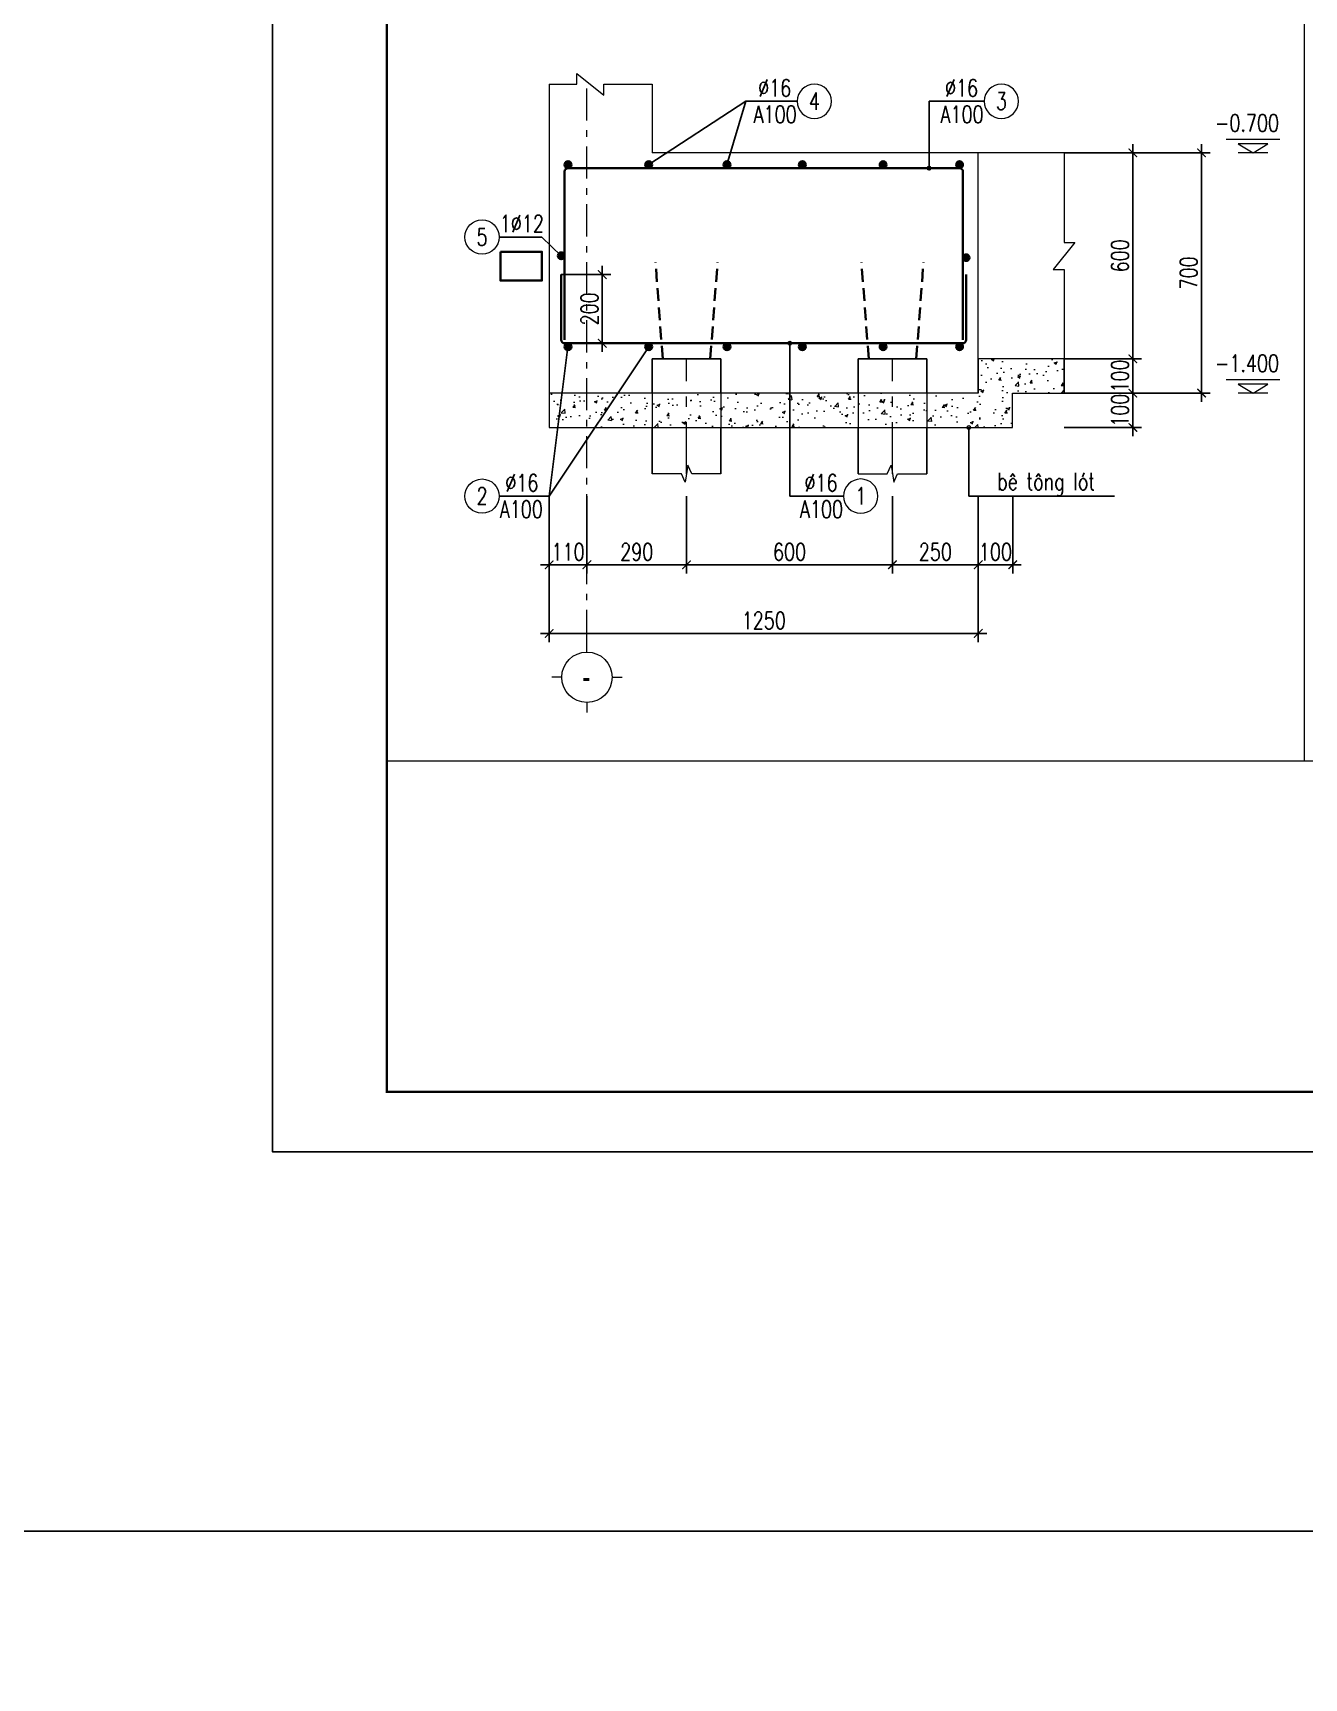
# Model space of a CAD drawing. Extents: x -2098986 to 943, y -1296280 to 73591.
# Drawn here: x -1674621 to -1659811, y -1092187 to -1073019 of the extents above; entities that cross this region are included whole.
import ezdxf
from ezdxf.enums import TextEntityAlignment as Align

# ---------------------------------------------------------------- set-up
doc = ezdxf.new("R2010")
doc.units = 0
doc.header["$LTSCALE"] = 150
doc.header["$PDMODE"] = 35
doc.linetypes.add('_Tim', pattern=[9, 5, -1.5, 1, -1.5])
doc.linetypes.add('HIDDEN', pattern=[0.375, 0.25, -0.125])
doc.layers.get('0').update_dxf_attribs({"lineweight": 18})
doc.layers.get('Defpoints').update_dxf_attribs({"lineweight": 18})
for name, color, linetype, lineweight in [('05.Text', 253, 'Continuous', 18), ('11.Khung bo', 32, 'Continuous', 50), ('12.Khung', 36, 'Continuous', 25), ('KCVN-THAY', 7, 'Continuous', 25), ('LS-DIM', 251, 'Continuous', 13), ('LS-HATCH', 147, 'Continuous', 9), ('LS-TEXT', 60, 'Continuous', 20), ('LS-THAY', 7, 'Continuous', 20), ('LS-THEP', 3, 'Continuous', 35), ('LS-TRUC', 108, '_Tim', 9)]:
    doc.layers.add(name, color=color, linetype=linetype, lineweight=lineweight)
doc.layers.add('DIM', color=1, linetype='Continuous')
doc.layers.add('LS-COC', color=11, linetype='Continuous')
doc.layers.add('Tpl_Bound', color=1, linetype='Continuous', plot=False)
doc.styles.add('chu ghi chu', font='vntimeh.shx', dxfattribs={"width": 0.7})
doc.styles.add('KCVN-LEADER', font='vnromadi.shx', dxfattribs={"width": 0.7, "height": 4})
doc.styles.add('romans.shx', font='romans.shx', dxfattribs={"width": 0.75, "bigfont": 'vns.shx'})
doc.styles.add('vnsimpli', font='vnsimli.shx', dxfattribs={"width": 0.75})
doc.dimstyles.new('D25', dxfattribs={"dimscale": 0, "dimtxt": 200, "dimasz": 100, "dimexe": 100, "dimexo": 0, "dimgap": 50, "dimtad": 1, "dimdec": 0, "dimlfac": 0.25, "dimdsep": 46, "dimtxsty": 'vnsimpli', "dimblk1": 'ARCHTICK', "dimblk2": 'ARCHTICK', "dimsah": 1, "dimcen": 0, "dimdle": 100, "dimclrd": 256, "dimclre": 256, "dimclrt": 60, "dimadec": 0, "dimazin": 0, "dimtfac": 0.004, "dimtdec": 0, "dimtix": 1, "dimtmove": 2, "dimatfit": 3, "dimldrblk": 'ARCHTICK', "dimfxl": 1, "dimtolj": 1, "dimarcsym": 0})
doc.dimstyles.new('LS.GHI CHU', dxfattribs={"dimtxt": 200, "dimasz": 120, "dimexe": 120, "dimexo": 120, "dimgap": 80, "dimtad": 1, "dimdec": 0, "dimzin": 0, "dimdsep": 46, "dimtxsty": 'romans.shx', "dimblk": 'ARCHTICK', "dimcen": 0.09, "dimdle": 120, "dimclrd": 256, "dimclre": 8, "dimclrt": 7, "dimadec": 0, "dimazin": 0, "dimtfac": 1, "dimtdec": 0, "dimtofl": 0, "dimtmove": 0, "dimatfit": 3, "dimldrblk": 'ARCHTICK', "dimfxl": 1, "dimtolj": 1, "dimtzin": 0, "dimarcsym": 0})

# ---------------------------------------------------------------- blocks, each defined once
blk = doc.blocks.new('*U4')
at = {"layer": 'KCVN-THAY', "color": 140}
blk.add_lwpolyline([(214871.76, 86966.68), (215381.8, 86966.68), (215381.8, 86579.68), (214871.76, 86579.68)], close=True, dxfattribs=at)
blk = doc.blocks.new('100')
at = {"layer": '11.Khung bo', "const_width": 26.7}
blk.add_lwpolyline([(1860913, -945240), (1860913, -916940), (1896063, -916940), (1896063, -945240)], close=True, dxfattribs=at)
blk.add_lwpolyline([(1860913, -945240), (1860913, -916940), (1896063, -916940), (1896063, -945240)], close=True, dxfattribs=at)
blk.add_lwpolyline([(1860913, -945240), (1860913, -916940), (1896063, -916940), (1896063, -945240)], close=True, dxfattribs=at)
at = {"layer": '12.Khung'}
blk.add_lwpolyline([(1901579, -945940), (1901579, -916240), (1859580, -916240), (1859580, -945940)], close=True, dxfattribs=at)
blk.add_lwpolyline([(1901579, -945940), (1901579, -916240), (1859580, -916240), (1859580, -945940)], close=True, dxfattribs=at)
blk.add_lwpolyline([(1901579, -945940), (1901579, -916240), (1859580, -916240), (1859580, -945940)], close=True, dxfattribs=at)
blk = doc.blocks.new('A$C6AA05690')
at = {"layer": 'LS-COC'}
for p, q in [((26, 403.1), (26, 303.1)), ((26, 403.1), (226, 403.1)), ((226, 403.1), (226, 303.1)), ((26, 203.1), (26, 68.2)), ((226, 203.1), (226, 68.2))]:
    blk.add_line(p, q, dxfattribs=at)
at = {"layer": 'LS-DIM', "ltscale": 0.05}
for p, q in [((26, 303.1), (26, 203.1)), ((226, 303.1), (226, 203.1))]:
    blk.add_line(p, q, dxfattribs=at)
at = {"layer": 'LS-DIM'}
blk.add_lwpolyline([(26, 68.2), (111, 68.2), (122.1, 93.2), (129.9, 43.2), (141, 68.2), (226, 68.2)], dxfattribs=at)
at = {"layer": 'LS-THEP', "linetype": 'HIDDEN'}
for p, q in [((56.7, 403.1), (35.8, 684)), ((195.4, 403.1), (216.3, 684))]:
    blk.add_line(p, q, dxfattribs=at)
at = {"layer": 'LS-TRUC', "ltscale": 0.2}
blk.add_line((126, 68.2), (126, 403.1), dxfattribs=at)
blk = doc.blocks.new('THEP DAM')
at = {"layer": 'LS-THEP'}
for p, q in [((-0.6, 0), (0.6, 0)), ((-0.42, 0.42), (0.42, -0.42)), ((-0.42, -0.42), (0.42, 0.42)), ((0, 0.6), (0, -0.6))]:
    blk.add_line(p, q, dxfattribs=at)
blk.add_circle((0, 0), 0.6, dxfattribs=at)
blk = doc.blocks.new('_ArchTick')
at = {"layer": 'DIM', "color": 0, "const_width": 0.15}
blk.add_lwpolyline([(-0.5, -0.5), (0.5, 0.5)], dxfattribs=at)
blk = doc.blocks.new('*D944')
at = {"layer": 'Defpoints', "color": 0, "transparency": 16777216}
for p in [(-1668467, -1075835), (-1667987, -1075835), (-1668263, -1076635)]:
    blk.add_point(p, dxfattribs=at)
at = {"layer": 'LS-DIM', "lineweight": -2, "transparency": 16777216}
for p, q in [((-1668467, -1075835), (-1667887, -1075835)), ((-1667987, -1076735), (-1667987, -1075735)), ((-1668263, -1076635), (-1667887, -1076635))]:
    blk.add_line(p, q, dxfattribs=at)
at = {"layer": 'LS-DIM', "lineweight": -2, "transparency": 16777216, "xscale": 100, "yscale": 100, "zscale": 100}
for p, rotation in [((-1667987, -1075835), 90), ((-1667987, -1076635), 270)]:
    blk.add_blockref('_ArchTick', p, dxfattribs=dict(at, rotation=rotation))
at = {"layer": 'LS-DIM', "color": 60, "transparency": 16777216, "insert": (-1668137, -1076235), "char_height": 200, "attachment_point": 5, "rotation": 90, "style": 'vnsimpli'}
blk.add_mtext('\\A1;200', dxfattribs=at)
blk = doc.blocks.new('cotthep')
at = {"layer": 'LS-THAY'}
blk.add_circle((-250, 0), 250, dxfattribs=at)
at = {"layer": 'LS-TEXT', "style": 'vnsimpli', "width": 0.75}
for tag, p in [('24`25', (446, 69)), ('10', (-250, -123)), ('A200', (440, -316))]:
    blk.add_attdef(tag, text='', height=250, dxfattribs=at).set_placement(p, align=Align.CENTER)
blk = doc.blocks.new('*D945')
at = {"layer": 'Defpoints', "color": 0, "transparency": 16777216}
for p in [(-1668166, -1078418), (-1667006, -1078418), (-1667006, -1079216)]:
    blk.add_point(p, dxfattribs=at)
at = {"layer": 'LS-DIM', "lineweight": -2, "transparency": 16777216}
for p, q in [((-1668166, -1078418), (-1668166, -1079316)), ((-1667006, -1078418), (-1667006, -1079316)), ((-1668266, -1079216), (-1666906, -1079216))]:
    blk.add_line(p, q, dxfattribs=at)
at = {"layer": 'LS-DIM', "lineweight": -2, "transparency": 16777216, "xscale": 100, "yscale": 100, "zscale": 100, "rotation": 180}
blk.add_blockref('_ArchTick', (-1668166, -1079216), dxfattribs=at)
at = {"layer": 'LS-DIM', "lineweight": -2, "transparency": 16777216, "xscale": 100, "yscale": 100, "zscale": 100}
blk.add_blockref('_ArchTick', (-1667006, -1079216), dxfattribs=at)
at = {"layer": 'LS-DIM', "color": 60, "transparency": 16777216, "insert": (-1667586, -1079066), "char_height": 200, "attachment_point": 5, "style": 'vnsimpli'}
blk.add_mtext('\\A1;290', dxfattribs=at)
blk = doc.blocks.new('*D946')
at = {"layer": 'Defpoints', "color": 0, "transparency": 16777216}
for p in [(-1668606, -1078418), (-1663607, -1078418), (-1663607, -1080016)]:
    blk.add_point(p, dxfattribs=at)
at = {"layer": 'LS-DIM', "lineweight": -2, "transparency": 16777216}
for p, q in [((-1668606, -1078418), (-1668606, -1080116)), ((-1663607, -1078418), (-1663607, -1080116)), ((-1668706, -1080016), (-1663507, -1080016))]:
    blk.add_line(p, q, dxfattribs=at)
at = {"layer": 'LS-DIM', "lineweight": -2, "transparency": 16777216, "xscale": 100, "yscale": 100, "zscale": 100, "rotation": 180}
blk.add_blockref('_ArchTick', (-1668606, -1080016), dxfattribs=at)
at = {"layer": 'LS-DIM', "lineweight": -2, "transparency": 16777216, "xscale": 100, "yscale": 100, "zscale": 100}
blk.add_blockref('_ArchTick', (-1663607, -1080016), dxfattribs=at)
at = {"layer": 'LS-DIM', "color": 60, "transparency": 16777216, "insert": (-1666106, -1079866), "char_height": 200, "attachment_point": 5, "style": 'vnsimpli'}
blk.add_mtext('\\A1;1250', dxfattribs=at)
blk = doc.blocks.new('*D947')
at = {"layer": 'Defpoints', "color": 0, "transparency": 16777216}
for p in [(-1664607, -1078418), (-1663607, -1078418), (-1663607, -1079216)]:
    blk.add_point(p, dxfattribs=at)
at = {"layer": 'LS-DIM', "lineweight": -2, "transparency": 16777216}
for p, q in [((-1664607, -1078418), (-1664607, -1079316)), ((-1663607, -1078418), (-1663607, -1079316)), ((-1664707, -1079216), (-1663507, -1079216))]:
    blk.add_line(p, q, dxfattribs=at)
at = {"layer": 'LS-DIM', "lineweight": -2, "transparency": 16777216, "xscale": 100, "yscale": 100, "zscale": 100, "rotation": 180}
blk.add_blockref('_ArchTick', (-1664607, -1079216), dxfattribs=at)
at = {"layer": 'LS-DIM', "lineweight": -2, "transparency": 16777216, "xscale": 100, "yscale": 100, "zscale": 100}
blk.add_blockref('_ArchTick', (-1663607, -1079216), dxfattribs=at)
at = {"layer": 'LS-DIM', "color": 60, "transparency": 16777216, "insert": (-1664107, -1079066), "char_height": 200, "attachment_point": 5, "style": 'vnsimpli'}
blk.add_mtext('\\A1;250', dxfattribs=at)
blk = doc.blocks.new('*D948')
at = {"layer": 'Defpoints', "color": 0, "transparency": 16777216}
for p in [(-1667006, -1078418), (-1664607, -1078418), (-1667006, -1079216)]:
    blk.add_point(p, dxfattribs=at)
at = {"layer": 'LS-DIM', "lineweight": -2, "transparency": 16777216}
for p, q in [((-1667006, -1078418), (-1667006, -1079316)), ((-1664607, -1078418), (-1664607, -1079316)), ((-1664507, -1079216), (-1667106, -1079216))]:
    blk.add_line(p, q, dxfattribs=at)
at = {"layer": 'LS-DIM', "lineweight": -2, "transparency": 16777216, "xscale": 100, "yscale": 100, "zscale": 100, "rotation": 180}
blk.add_blockref('_ArchTick', (-1667006, -1079216), dxfattribs=at)
at = {"layer": 'LS-DIM', "lineweight": -2, "transparency": 16777216, "xscale": 100, "yscale": 100, "zscale": 100}
blk.add_blockref('_ArchTick', (-1664607, -1079216), dxfattribs=at)
at = {"layer": 'LS-DIM', "color": 60, "transparency": 16777216, "insert": (-1665806, -1079066), "char_height": 200, "attachment_point": 5, "style": 'vnsimpli'}
blk.add_mtext('\\A1;600', dxfattribs=at)
blk = doc.blocks.new('*D949')
at = {"layer": 'Defpoints', "color": 0, "transparency": 16777216}
for p in [(-1663607, -1078418), (-1663206, -1078418), (-1663206, -1079216)]:
    blk.add_point(p, dxfattribs=at)
at = {"layer": 'LS-DIM', "lineweight": -2, "transparency": 16777216}
for p, q in [((-1663607, -1078418), (-1663607, -1079316)), ((-1663206, -1078418), (-1663206, -1079316)), ((-1663607, -1079216), (-1663707, -1079216)), ((-1663607, -1079216), (-1663206, -1079216)), ((-1663206, -1079216), (-1663106, -1079216))]:
    blk.add_line(p, q, dxfattribs=at)
at = {"layer": 'LS-DIM', "lineweight": -2, "transparency": 16777216, "xscale": 100, "yscale": 100, "zscale": 100}
blk.add_blockref('_ArchTick', (-1663607, -1079216), dxfattribs=at)
at = {"layer": 'LS-DIM', "lineweight": -2, "transparency": 16777216, "xscale": 100, "yscale": 100, "zscale": 100, "rotation": 180}
blk.add_blockref('_ArchTick', (-1663206, -1079216), dxfattribs=at)
at = {"layer": 'LS-DIM', "color": 60, "transparency": 16777216, "insert": (-1663407, -1079066), "char_height": 200, "attachment_point": 5, "style": 'vnsimpli'}
blk.add_mtext('\\A1;100', dxfattribs=at)
blk = doc.blocks.new('*D950')
at = {"layer": 'Defpoints', "color": 0, "transparency": 16777216}
for p in [(-1668606, -1078418), (-1668166, -1078418), (-1668166, -1079216)]:
    blk.add_point(p, dxfattribs=at)
at = {"layer": 'LS-DIM', "lineweight": -2, "transparency": 16777216}
for p, q in [((-1668606, -1078418), (-1668606, -1079316)), ((-1668166, -1078418), (-1668166, -1079316)), ((-1668706, -1079216), (-1668066, -1079216))]:
    blk.add_line(p, q, dxfattribs=at)
at = {"layer": 'LS-DIM', "lineweight": -2, "transparency": 16777216, "xscale": 100, "yscale": 100, "zscale": 100, "rotation": 180}
blk.add_blockref('_ArchTick', (-1668606, -1079216), dxfattribs=at)
at = {"layer": 'LS-DIM', "lineweight": -2, "transparency": 16777216, "xscale": 100, "yscale": 100, "zscale": 100}
blk.add_blockref('_ArchTick', (-1668166, -1079216), dxfattribs=at)
at = {"layer": 'LS-DIM', "color": 60, "transparency": 16777216, "insert": (-1668386, -1079066), "char_height": 200, "attachment_point": 5, "style": 'vnsimpli'}
blk.add_mtext('\\A1;110', dxfattribs=at)
blk = doc.blocks.new('*D951')
at = {"layer": 'Defpoints', "color": 0, "transparency": 16777216}
for p in [(-1662606, -1074416), (-1662606, -1076817), (-1661806, -1076817)]:
    blk.add_point(p, dxfattribs=at)
at = {"layer": 'LS-DIM', "lineweight": -2, "transparency": 16777216}
for p, q in [((-1661806, -1074316), (-1661806, -1076917)), ((-1662606, -1074416), (-1661706, -1074416)), ((-1662606, -1076817), (-1661706, -1076817))]:
    blk.add_line(p, q, dxfattribs=at)
at = {"layer": 'LS-DIM', "lineweight": -2, "transparency": 16777216, "xscale": 100, "yscale": 100, "zscale": 100}
for p, rotation in [((-1661806, -1074416), 90), ((-1661806, -1076817), 270)]:
    blk.add_blockref('_ArchTick', p, dxfattribs=dict(at, rotation=rotation))
at = {"layer": 'LS-DIM', "color": 60, "transparency": 16777216, "insert": (-1661956, -1075617), "char_height": 200, "attachment_point": 5, "rotation": 90, "style": 'vnsimpli'}
blk.add_mtext('\\A1;600', dxfattribs=at)
blk = doc.blocks.new('*D952')
at = {"layer": 'Defpoints', "color": 0, "transparency": 16777216}
for p in [(-1662606, -1076817), (-1662606, -1077216), (-1661806, -1077216)]:
    blk.add_point(p, dxfattribs=at)
at = {"layer": 'LS-DIM', "lineweight": -2, "transparency": 16777216}
for p, q in [((-1662606, -1076817), (-1661706, -1076817)), ((-1661806, -1076817), (-1661806, -1076717)), ((-1661806, -1076817), (-1661806, -1077216)), ((-1662606, -1077216), (-1661706, -1077216)), ((-1661806, -1077216), (-1661806, -1077316))]:
    blk.add_line(p, q, dxfattribs=at)
at = {"layer": 'LS-DIM', "lineweight": -2, "transparency": 16777216, "xscale": 100, "yscale": 100, "zscale": 100}
for p, rotation in [((-1661806, -1076817), 270), ((-1661806, -1077216), 90)]:
    blk.add_blockref('_ArchTick', p, dxfattribs=dict(at, rotation=rotation))
at = {"layer": 'LS-DIM', "color": 60, "transparency": 16777216, "insert": (-1661956, -1077017), "char_height": 200, "attachment_point": 5, "rotation": 90, "style": 'vnsimpli'}
blk.add_mtext('\\A1;100', dxfattribs=at)
blk = doc.blocks.new('*D953')
at = {"layer": 'Defpoints', "color": 0, "transparency": 16777216}
for p in [(-1662606, -1077216), (-1662606, -1077616), (-1661806, -1077616)]:
    blk.add_point(p, dxfattribs=at)
at = {"layer": 'LS-DIM', "lineweight": -2, "transparency": 16777216}
for p, q in [((-1662606, -1077216), (-1661706, -1077216)), ((-1661806, -1077216), (-1661806, -1077116)), ((-1661806, -1077216), (-1661806, -1077616)), ((-1662606, -1077616), (-1661706, -1077616)), ((-1661806, -1077616), (-1661806, -1077716))]:
    blk.add_line(p, q, dxfattribs=at)
at = {"layer": 'LS-DIM', "lineweight": -2, "transparency": 16777216, "xscale": 100, "yscale": 100, "zscale": 100}
for p, rotation in [((-1661806, -1077216), 270), ((-1661806, -1077616), 90)]:
    blk.add_blockref('_ArchTick', p, dxfattribs=dict(at, rotation=rotation))
at = {"layer": 'LS-DIM', "color": 60, "transparency": 16777216, "insert": (-1661956, -1077416), "char_height": 200, "attachment_point": 5, "rotation": 90, "style": 'vnsimpli'}
blk.add_mtext('\\A1;100', dxfattribs=at)
blk = doc.blocks.new('*D954')
at = {"layer": 'Defpoints', "color": 0, "transparency": 16777216}
for p in [(-1662606, -1074416), (-1662606, -1077216), (-1661006, -1077216)]:
    blk.add_point(p, dxfattribs=at)
at = {"layer": 'LS-DIM', "lineweight": -2, "transparency": 16777216}
for p, q in [((-1661006, -1074316), (-1661006, -1077316)), ((-1662606, -1074416), (-1660906, -1074416)), ((-1662606, -1077216), (-1660906, -1077216))]:
    blk.add_line(p, q, dxfattribs=at)
at = {"layer": 'LS-DIM', "lineweight": -2, "transparency": 16777216, "xscale": 100, "yscale": 100, "zscale": 100}
for p, rotation in [((-1661006, -1074416), 90), ((-1661006, -1077216), 270)]:
    blk.add_blockref('_ArchTick', p, dxfattribs=dict(at, rotation=rotation))
at = {"layer": 'LS-DIM', "color": 60, "transparency": 16777216, "insert": (-1661156, -1075816), "char_height": 200, "attachment_point": 5, "rotation": 90, "style": 'vnsimpli'}
blk.add_mtext('\\A1;700', dxfattribs=at)
blk = doc.blocks.new('nhieu cot')
at = {"layer": 'LS-DIM', "linetype": 'Continuous'}
for p, q in [((605, 194), (-173, 194)), ((432, 130), (0, 130)), ((0, 130), (216, 0)), ((432, 0), (0, 0)), ((216, 0), (432, 130))]:
    blk.add_line(p, q, dxfattribs=at)
blk.add_solid([(216, 0), (216, 130), (0, 130), (216, 0)], dxfattribs=at)
at = {"color": 31, "linetype": 'Continuous', "style": 'chu ghi chu', "width": 0.7}
for tag, p in [('COT3', (-73, 1058)), ('COT2', (-73, 684)), ('COT1', (-73, 309))]:
    blk.add_attdef(tag, p, '', height=250, dxfattribs=at)
blk = doc.blocks.new('A$C0F04115F')
at = {"layer": 'LS-THAY'}
for p, q in [((-380, 380), (-380, 530)), ((-760, 0), (-910, 0)), ((0, 0), (150, 0)), ((-380, -380), (-380, -530))]:
    blk.add_line(p, q, dxfattribs=at)
blk.add_circle((-380, 0), 380, dxfattribs=at)

msp = doc.modelspace()

# ---------------------------------------------------------------- hatches: boundary and pattern name
at = {"layer": 'LS-HATCH'}
h = msp.add_hatch(dxfattribs=at)
h.set_pattern_fill('AR-CONC', color=256, scale=2, style=0)
h.set_pattern_definition([(50, (-1419935.6, -266766.8), (364.36934, -31.87817), [38.1, -419.1]), (355, (-1419935.6, -266766.8), (-70.48565, 382.11329), [30.48, -335.28]), (100.451, (-1419905.22, -266769.46), (293.885, 350.23338), [32.38, -356.18]), (46.1842, (-1419935.6, -266665.2), (542.15808, -84.08466), [57.15, -628.65]), (96.6356, (-1419890.4, -266672.2), (474.80847, 494.8511), [48.57, -534.27]), (351.184, (-1419935.6, -266665.2), (474.8092, 494.85024), [45.72, -502.92]), (21, (-1419884.8, -266690.6), (303.22976, -204.53104), [38.1, -419.1]), (326, (-1419884.8, -266690.6), (123.60406, 368.37593), [30.48, -335.28]), (71.4514, (-1419859.52, -266707.65), (426.83298, 163.84572), [32.38, -356.18]), (37.5, (-1419935.59, -266766.8), (6.177207, 169.110078), [0, -331.216, 0, -340.36, 0, -336.55]), (7.5, (-1419935.59, -266766.8), (133.639325, 200.36115), [0, -194.056, 0, -323.596, 0, -128.27]), (327.5, (-1420048.87, -266766.8), (271.18119, -11.457488), [0, -127, 0, -396.24, 0, -525.78]), (317.5, (-1420099.67, -266766.8), (296.25836, 50.85298), [0, -165.1, 0, -263.144, 0, -373.38])])
h.paths.add_polyline_path([(-1663206.4, -1077216.5), (-1662606.4, -1077216.5), (-1662606.4, -1076815.6), (-1663606.5, -1076815.6), (-1663606.5, -1077216.5), (-1668006.3, -1077216.5), (-1668006.3, -1077216.5), (-1668606.3, -1077216.5), (-1668606.3, -1077216.5), (-1668606.3, -1077216.5), (-1668606.3, -1077616.5), (-1663206.4, -1077616.5)])

# ---------------------------------------------------------------- linework, layer by layer
at = {"layer": 'LS-DIM'}
for points in [[(-1668606.3, -1073617.1), (-1668285.7, -1073617.1), (-1668285.7, -1073491.1), (-1667970.4, -1073743.4), (-1667970.4, -1073617.1), (-1667406.3, -1073617.1)], [(-1662606.3, -1074416.5), (-1662606.5, -1075459.5), (-1662480.4, -1075459.5), (-1662732.6, -1075774.8), (-1662606.5, -1075774.8), (-1662606.4, -1077217.6)]]:
    msp.add_lwpolyline(points, dxfattribs=at)
msp.add_lwpolyline([(-1663206.4, -1077216.5), (-1662606.4, -1077216.5), (-1662606.4, -1076815.6), (-1663606.5, -1076815.6), (-1663606.5, -1077216.5), (-1668006.3, -1077216.5), (-1668006.3, -1077216.5), (-1668606.3, -1077216.5), (-1668606.3, -1077216.5), (-1668606.3, -1077216.5), (-1668606.3, -1077616.5), (-1663206.4, -1077616.5)], close=True, dxfattribs=at)
at = {"layer": 'LS-THAY'}
for p, q in [((-1668606.3, -1073617.1), (-1668606.3, -1074416.5)), ((-1667406.3, -1073617.1), (-1667406.3, -1074416.5)), ((-1668606.3, -1074416.5), (-1668606.3, -1077216.5)), ((-1662606.3, -1074416.5), (-1667406.3, -1074416.5)), ((-1663606.5, -1077216.5), (-1663606.5, -1074416.3)), ((-1635346.5, -1081505.5), (-1670496.5, -1081505.5))]:
    msp.add_line(p, q, dxfattribs=at)
at = {"layer": 'LS-THAY', "color": 140}
for points in [[(-1855203.6, -1051773.5), (-1290965.2, -1051773), (-1290965, -1090473.8), (-1855203.4, -1090474.3)], [(-1855203.6, -1090474.3), (-1290965.2, -1090473.8), (-1290965, -1141478.4), (-1855203.4, -1141478.9)]]:
    msp.add_lwpolyline(points, close=True, dxfattribs=at)
at = {"layer": 'LS-THAY'}
msp.add_lwpolyline([(-1670496.5, -1057055.5), (-1659811.2, -1057055.5), (-1659811.2, -1081505.5), (-1670496.5, -1081505.5)], close=True, dxfattribs=at)
msp.add_lwpolyline([(-1662606.4, -1076815.6), (-1663606.5, -1076815.6), (-1663606.5, -1077216.5), (-1668606.3, -1077216.5), (-1668606.3, -1077616.5), (-1663206.4, -1077616.5), (-1663206.4, -1077216.5), (-1662606.4, -1077216.5)], dxfattribs=at)
at = {"layer": 'LS-THEP'}
for points in [[(-1668426.3, -1076595.4), (-1668426.3, -1074634.9, -0.4142136), (-1668386.3, -1074594.9), (-1663825.3, -1074594.9, -0.4142136), (-1663785.3, -1074634.9), (-1663785.3, -1076595.4)], [(-1668467.4, -1075835.4), (-1668467.4, -1076595.4, 0.4142136), (-1668427.4, -1076635.4), (-1663787.2, -1076635.4, 0.4142136), (-1663747.2, -1076595.4), (-1663747.2, -1075835.4)]]:
    msp.add_lwpolyline(points, format="xyb", dxfattribs=at)
msp.add_lwpolyline([(-1669174, -1075569.5), (-1668691, -1075569.5), (-1668691, -1075905.1), (-1669174, -1075905.1)], close=True, dxfattribs=at)
at = {"layer": 'LS-TRUC', "ltscale": 0.5}
msp.add_line((-1668166.3, -1080116.5), (-1668166.3, -1073586.6), dxfattribs=at)
at = {"layer": 'Tpl_Bound', "color": 1}
msp.add_lwpolyline([(-1671829.9, -1086055.5), (-1671829.9, -1056355.5), (-1629829.9, -1056355.5), (-1629829.9, -1086055.5)], close=True, dxfattribs=at)

# ---------------------------------------------------------------- block references
at = {"layer": '05.Text', "xscale": 1.000009185772931, "yscale": 1.000009185772931, "zscale": 1.000009185772931}
msp.add_blockref('100', (-3531426.6, -140107), dxfattribs=at)
at = {"layer": 'Defpoints', "xscale": 100, "yscale": 100, "zscale": 100}
msp.add_blockref('*U4', (-23163340.6, -9748442.8), dxfattribs=at)
at = {"layer": 'LS-DIM'}
ref = msp.add_blockref('nhieu cot', (-1660579.1, -1074416.5), dxfattribs=dict(at, xscale=0.7999999998137355, yscale=0.7999999998137355, zscale=0.7999999998137355))
ref.add_attrib('COT1', '-0.700', dxfattribs={"layer": 'LS-TEXT', "linetype": 'Continuous', "height": 200, "style": 'vnsimpli', "width": 0.75}).set_placement((-1660475.9, -1074168.9), align=Align.CENTER)
at = {"layer": 'LS-DIM', "yscale": 4, "zscale": 4}
for p, xscale in [((-1666501.9, -1078428.2), -4), ((-1665110.7, -1078428.2), 4)]:
    msp.add_blockref('A$C6AA05690', p, dxfattribs=dict(at, xscale=xscale))
at = {"layer": 'LS-DIM'}
ref = msp.add_blockref('nhieu cot', (-1660579.1, -1077215.7), dxfattribs=dict(at, xscale=0.7999999998137355, yscale=0.7999999998137355, zscale=0.7999999998137355))
ref.add_attrib('COT1', '-1.400', dxfattribs={"layer": 'LS-TEXT', "linetype": 'Continuous', "height": 200, "style": 'vnsimpli', "width": 0.75}).set_placement((-1660475.9, -1076968.2), align=Align.CENTER)
at = {"layer": 'LS-THAY'}
ref = msp.add_blockref('cotthep', (-1665715.8, -1073815.9), dxfattribs=dict(at, xscale=-0.7999999998137355, yscale=0.7999999998137355, zscale=0.7999999998137355))
ref.add_attrib('10', '4', dxfattribs={"layer": 'LS-TEXT', "height": 200, "style": 'vnsimpli', "width": 0.75}).set_placement((-1665515.8, -1073914.5), align=Align.CENTER)
ref.add_attrib('24`25', '`16', dxfattribs={"layer": 'LS-TEXT', "height": 200, "style": 'vnsimpli', "width": 0.75}).set_placement((-1665979.2, -1073760.5), align=Align.CENTER)
ref.add_attrib('A200', 'A100', dxfattribs={"layer": 'LS-TEXT', "height": 200, "style": 'vnsimpli', "width": 0.75}).set_placement((-1665973.1, -1074068.4), align=Align.CENTER)
ref = msp.add_blockref('cotthep', (-1663538.1, -1073816.5), dxfattribs=dict(at, xscale=-0.7999999998137355, yscale=0.7999999998137355, zscale=0.8))
ref.add_attrib('10', '3', dxfattribs={"layer": 'LS-TEXT', "height": 200, "style": 'vnsimpli', "width": 0.75}).set_placement((-1663338.1, -1073915.1), align=Align.CENTER)
ref.add_attrib('24`25', '`16', dxfattribs={"layer": 'LS-TEXT', "height": 200, "style": 'vnsimpli', "width": 0.75}).set_placement((-1663801.6, -1073761.1), align=Align.CENTER)
ref.add_attrib('A200', 'A100', dxfattribs={"layer": 'LS-TEXT', "height": 200, "style": 'vnsimpli', "width": 0.75}).set_placement((-1663795.5, -1074069), align=Align.CENTER)
ref = msp.add_blockref('cotthep', (-1669187.7, -1075397.7), dxfattribs=dict(at, xscale=0.7999999998137355, yscale=0.7999999998137355, zscale=0.7999999998137355))
ref.add_attrib('10', '5', dxfattribs={"layer": 'LS-TEXT', "height": 200, "style": 'vnsimpli', "width": 0.75}).set_placement((-1669387.7, -1075496.3), align=Align.CENTER)
ref.add_attrib('24`25', '1`12', dxfattribs={"layer": 'LS-TEXT', "height": 200, "style": 'vnsimpli', "width": 0.75}).set_placement((-1668924.2, -1075342.3), align=Align.CENTER)
ref = msp.add_blockref('cotthep', (-1669187.7, -1078416.5), dxfattribs=dict(at, xscale=0.7999999998137355, yscale=0.7999999998137355, zscale=0.7999999998137355))
ref.add_attrib('10', '2', dxfattribs={"layer": 'LS-TEXT', "height": 200, "style": 'vnsimpli', "width": 0.75}).set_placement((-1669387.7, -1078515.1), align=Align.CENTER)
ref.add_attrib('24`25', '`16', dxfattribs={"layer": 'LS-TEXT', "height": 200, "style": 'vnsimpli', "width": 0.75}).set_placement((-1668924.2, -1078361.1), align=Align.CENTER)
ref.add_attrib('A200', 'A100', dxfattribs={"layer": 'LS-TEXT', "height": 200, "style": 'vnsimpli', "width": 0.75}).set_placement((-1668930.4, -1078669), align=Align.CENTER)
ref = msp.add_blockref('cotthep', (-1665175.8, -1078416.5), dxfattribs=dict(at, xscale=-0.7999999998137355, yscale=0.7999999998137355, zscale=0.8))
ref.add_attrib('10', '1', dxfattribs={"layer": 'LS-TEXT', "height": 200, "style": 'vnsimpli', "width": 0.75}).set_placement((-1664975.8, -1078515.1), align=Align.CENTER)
ref.add_attrib('24`25', '`16', dxfattribs={"layer": 'LS-TEXT', "height": 200, "style": 'vnsimpli', "width": 0.75}).set_placement((-1665439.3, -1078361.1), align=Align.CENTER)
ref.add_attrib('A200', 'A100', dxfattribs={"layer": 'LS-TEXT', "height": 200, "style": 'vnsimpli', "width": 0.75}).set_placement((-1665433.1, -1078669), align=Align.CENTER)
at = {"layer": 'LS-THAY', "xscale": 0.7730448000365868, "yscale": 0.7730448000365868, "zscale": 0.7730448000365868}
msp.add_blockref('A$C0F04115F', (-1667872.4, -1080526.3), dxfattribs=at)
at = {"layer": 'LS-THEP', "xscale": 66.66666666674428, "yscale": 66.66666666674428, "zscale": 66.66666666674428, "rotation": 180}
for p in [(-1668386.3, -1074554.9), (-1667446, -1074554.9), (-1666534.4, -1074554.9), (-1665656.3, -1074554.9), (-1664715.5, -1074554.9), (-1663825.3, -1074554.9)]:
    msp.add_blockref('THEP DAM', p, dxfattribs=at)
at = {"layer": 'LS-THEP'}
for p, xscale, yscale, zscale in [((-1668466.3, -1075616.2), -66.66666666674428, 66.66666666674428, 66.66666666669762), ((-1663747.1, -1075638), -63.63636363809928, 63.63636363809928, 63.63636363805123), ((-1668386.3, -1076675.4), -66.66666666674428, 66.66666666674428, 66.66666666669762), ((-1667446, -1076675.4), -66.66666666674428, 66.66666666674428, 66.66666666669762), ((-1666534.4, -1076675.4), -66.66666666674428, 66.66666666674428, 66.66666666669762), ((-1665656.3, -1076675.4), -66.66666666674428, 66.66666666674428, 66.66666666669762), ((-1664715.5, -1076675.4), -66.66666666674428, 66.66666666674428, 66.66666666669762), ((-1663825.3, -1076675.4), -66.66666666674428, 66.66666666674428, 66.66666666669762)]:
    msp.add_blockref('THEP DAM', p, dxfattribs=dict(at, xscale=xscale, yscale=yscale, zscale=zscale))

# ---------------------------------------------------------------- texts
at = {"layer": 'LS-TEXT', "style": 'vnsimpli', "width": 0.75}
msp.add_text('bª t«ng lãt', height=200, dxfattribs=at).set_placement((-1662816.4, -1078345.4), align=Align.CENTER)
at = {"layer": 'LS-TEXT', "style": 'KCVN-LEADER', "width": 0.7}
msp.add_text('-', height=300, dxfattribs=at).set_placement((-1668173.6, -1080517.2), align=Align.MIDDLE_CENTER)

# ---------------------------------------------------------------- dimensions: what is measured, and where the dimension line sits
at = {"layer": 'LS-DIM'}
for base, p1, p2, angle, picture, middle in [((-1661806.3, -1076817.2), (-1662606.3, -1074416.5), (-1662606.3, -1076817.2), 90, '*D951', (-1661956.3, -1075616.9)), ((-1661006.3, -1077216.5), (-1662606.3, -1074416.5), (-1662606.3, -1077216.5), 90, '*D954', (-1661156.3, -1075816.5)), ((-1667986.7, -1075835.4), (-1668263.2, -1076635.4), (-1668467.4, -1075835.4), 90, '*D944', (-1668136.7, -1076235.4)), ((-1661806.3, -1077216.5), (-1662606.3, -1076817.2), (-1662606.3, -1077216.5), 90, '*D952', (-1661956.3, -1077016.9)), ((-1661806.3, -1077616.5), (-1662606.3, -1077216.5), (-1662606.3, -1077616.5), 90, '*D953', (-1661956.3, -1077416.5)), ((-1668166.3, -1079216.5), (-1668606, -1078418.5), (-1668166.3, -1078418.5), 180, '*D950', (-1668386.2, -1079066.5))]:
    dim = msp.add_linear_dim(base=base, p1=p1, p2=p2, angle=angle, dimstyle='D25', override={"dimscale": 1}, dxfattribs=at)
    dim.commit()
    dim.dimension.update_dxf_attribs({"geometry": picture, "text_midpoint": middle})
for base, p1, p2, override, picture, middle in [((-1663606.6, -1080016.5), (-1668606.3, -1078418.5), (-1663606.6, -1078418.5), {"dimscale": 1, "dimtxsty": 'vnsimpli'}, '*D946', (-1666106.5, -1079866.5)), ((-1667006, -1079216.5), (-1668166.3, -1078418.5), (-1667006, -1078418.5), {"dimscale": 1}, '*D945', (-1667586.1, -1079066.5)), ((-1667006, -1079216.5), (-1664606.6, -1078418.5), (-1667006, -1078418.5), {"dimscale": 1}, '*D948', (-1665806.3, -1079066.5)), ((-1663606.6, -1079216.5), (-1664606.6, -1078418.5), (-1663606.6, -1078418.5), {"dimscale": 1}, '*D947', (-1664106.6, -1079066.5)), ((-1663206.4, -1079216.5), (-1663606.6, -1078418.5), (-1663206.4, -1078418.5), {"dimscale": 1}, '*D949', (-1663406.5, -1079066.5))]:
    dim = msp.add_linear_dim(base=base, p1=p1, p2=p2, dimstyle='D25', override=override, dxfattribs=at)
    dim.commit()
    dim.dimension.update_dxf_attribs({"geometry": picture, "text_midpoint": middle})

# ---------------------------------------------------------------- leaders
for points in [[(-1667446.6, -1074554.3), (-1666315.6, -1073815.9), (-1665715.8, -1073815.9)], [(-1666534.4, -1074554.9), (-1666315.6, -1073815.9), (-1665715.8, -1073815.9)], [(-1664180.9, -1074594.9), (-1664180.9, -1073816.5), (-1663538.1, -1073816.5)], [(-1668466.2, -1075616.1), (-1668692.3, -1075397.7), (-1669187.7, -1075397.7)], [(-1665802.7, -1076635.4), (-1665802.7, -1078416.5), (-1665175.8, -1078416.5)], [(-1667446, -1076675.4), (-1668606, -1078416.5), (-1669187.7, -1078416.5)], [(-1668387.7, -1076677), (-1668606, -1078416.5), (-1669187.7, -1078416.5)], [(-1663716.5, -1077615.7), (-1663716.5, -1078416.5), (-1662018.5, -1078416.5)]]:
    msp.add_leader(points, dimstyle='LS.GHI CHU', override={"dimscale": 50, "dimasz": 0.8, "dimtad": 0, "dimtxsty": 'vnsimpli', "dimldrblk": 'Origin'}, dxfattribs=at)

doc.saveas('drawing.dxf')
